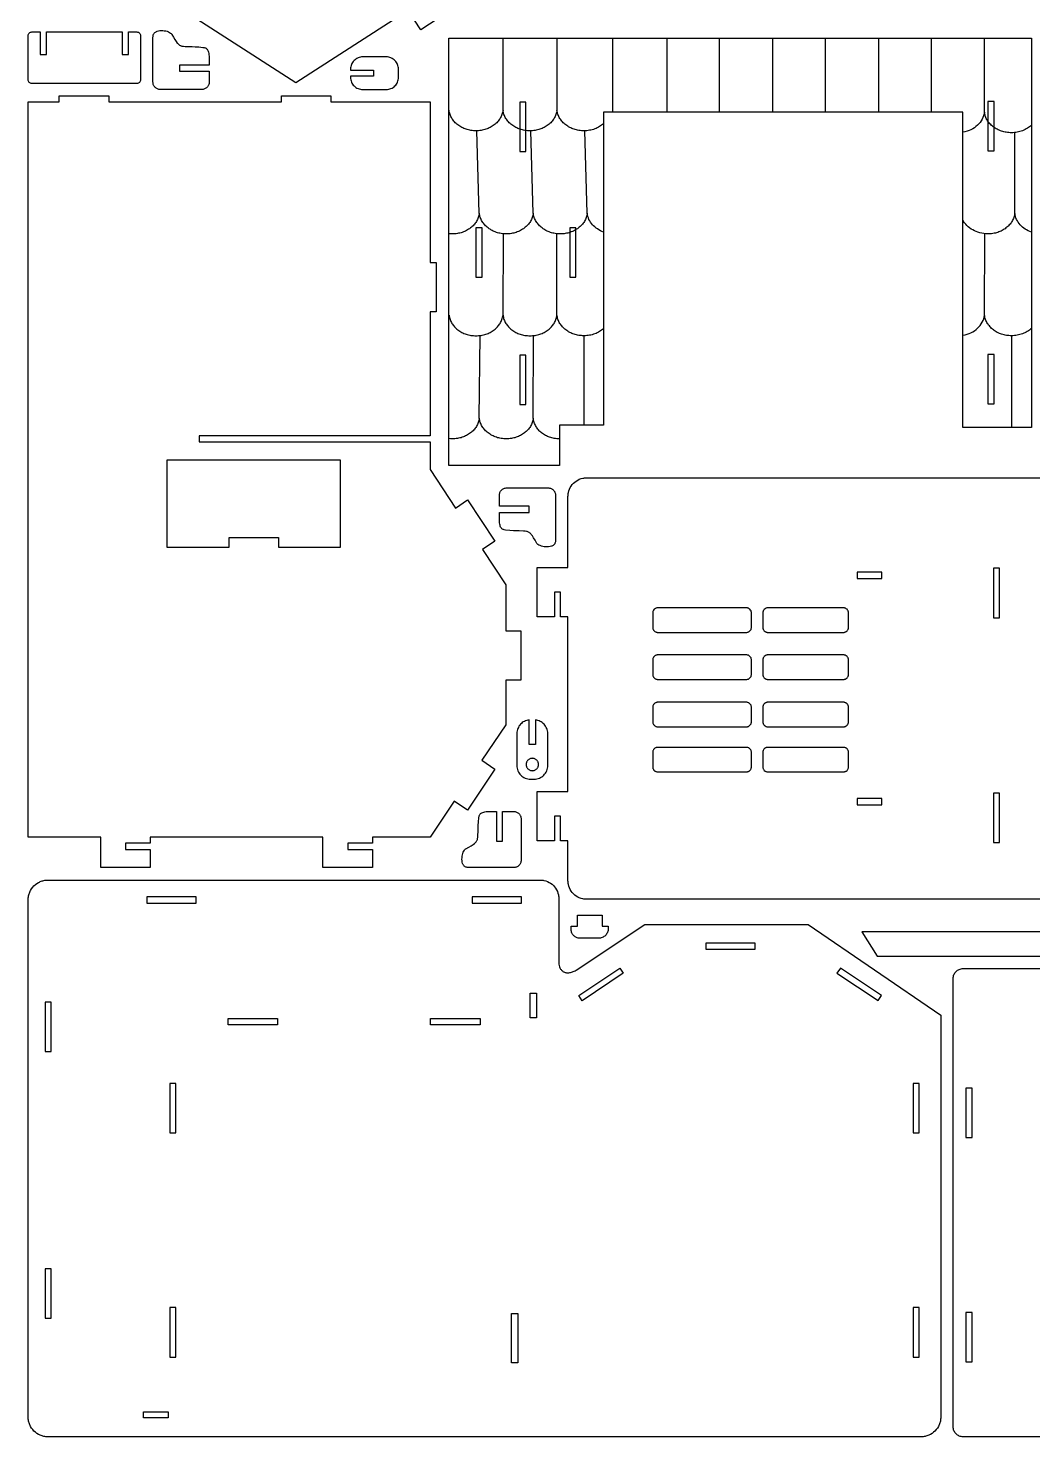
# Model space of a CAD drawing. Extents: x -399 to 499, y -399 to 499.
# Drawn here: x -399.4 to -74, y -398.9 to 57.4 of the extents above; entities that cross this region are included whole.
import ezdxf

# ---------------------------------------------------------------- set-up
doc = ezdxf.new("R2010")
doc.units = 0
doc.layers.add('DEFAULT_LAYER', color=1, linetype='CONTINUOUS')

msp = doc.modelspace()

# ---------------------------------------------------------------- linework, layer by layer
at = {"layer": 'DEFAULT_LAYER'}
for points in [[(-258.81, 65.64), (-272.23, 56.93), (-276.3, 63.21), (-312.68, 39.72), (-360.24, 70.38)], [(-228.13, 54.23), (-228.13, 30.86), (-228.19, 30.5), (-228.26, 30.16), (-228.35, 29.82), (-228.46, 29.48), (-228.58, 29.15), (-228.73, 28.83), (-228.89, 28.52), (-229.06, 28.21), (-229.25, 27.92), (-229.46, 27.63), (-229.68, 27.35), (-229.92, 27.08), (-230.17, 26.82), (-230.43, 26.57), (-230.7, 26.33), (-230.99, 26.1), (-231.29, 25.88), (-231.6, 25.67), (-231.92, 25.48), (-232.25, 25.29), (-232.6, 25.12), (-232.95, 24.97), (-233.31, 24.82), (-233.67, 24.69), (-234.05, 24.58), (-234.44, 24.47), (-234.83, 24.39), (-235.22, 24.31), (-235.63, 24.26), (-236.04, 24.22), (-236.45, 24.19), (-236.87, 24.18), (-237.29, 24.19), (-237.71, 24.22), (-238.12, 24.26), (-238.52, 24.31), (-238.92, 24.39), (-239.31, 24.47), (-239.69, 24.58), (-240.07, 24.69), (-240.44, 24.82), (-240.8, 24.97), (-241.15, 25.12), (-241.49, 25.29), (-241.82, 25.48), (-242.14, 25.67), (-242.45, 25.88), (-242.75, 26.1), (-243.04, 26.33), (-243.32, 26.57), (-243.58, 26.82), (-243.83, 27.08), (-244.06, 27.35), (-244.28, 27.63), (-244.49, 27.92), (-244.68, 28.21), (-244.86, 28.52), (-245.02, 28.83), (-245.16, 29.15), (-245.29, 29.48), (-245.4, 29.82), (-245.49, 30.16), (-245.56, 30.5), (-245.61, 30.86), (-245.67, 30.5), (-245.74, 30.16), (-245.83, 29.82), (-245.94, 29.48), (-246.06, 29.15), (-246.21, 28.83), (-246.37, 28.52), (-246.54, 28.21), (-246.74, 27.92), (-246.94, 27.63), (-247.16, 27.35), (-247.4, 27.08), (-247.65, 26.82), (-247.91, 26.57), (-248.18, 26.33), (-248.47, 26.1), (-248.77, 25.88), (-249.08, 25.67), (-249.4, 25.48), (-249.73, 25.29), (-250.08, 25.12), (-250.43, 24.97), (-250.79, 24.82), (-251.16, 24.69), (-251.53, 24.58), (-251.92, 24.47), (-252.31, 24.39), (-252.71, 24.31), (-253.11, 24.26), (-253.52, 24.22), (-253.93, 24.19), (-254.35, 24.18), (-254.77, 24.19), (-255.19, 24.22), (-255.6, 24.26), (-256, 24.31), (-256.4, 24.39), (-256.79, 24.47), (-257.17, 24.58), (-257.55, 24.69), (-257.92, 24.82), (-258.28, 24.97), (-258.63, 25.12), (-258.97, 25.29), (-259.3, 25.48), (-259.62, 25.67), (-259.94, 25.88), (-260.23, 26.1), (-260.52, 26.33), (-260.8, 26.57), (-261.06, 26.82), (-261.31, 27.08), (-261.54, 27.35), (-261.76, 27.63), (-261.97, 27.92), (-262.16, 28.21), (-262.34, 28.52), (-262.5, 28.83), (-262.64, 29.15), (-262.77, 29.48), (-262.88, 29.82), (-262.97, 30.16), (-263.04, 30.5), (-263.09, 30.86)], [(-245.61, 30.86), (-245.61, 54.23)], [(-210.04, 30.24), (-210.04, 54.23)], [(-192.44, 30.24), (-192.44, 54.23)], [(-175.51, 30.24), (-175.51, 54.23)], [(-158.18, 30.24), (-158.18, 54.23)], [(-141.11, 30.24), (-141.11, 54.23)], [(-123.91, 30.24), (-123.91, 54.23)], [(-106.85, 30.24), (-106.85, 54.23)], [(-89.65, 30.24), (-89.65, 54.23)], [(-213.03, 26.49), (-213.34, 26.23), (-213.66, 25.98), (-214, 25.75), (-214.35, 25.53), (-214.72, 25.32), (-215.09, 25.13), (-215.48, 24.96), (-215.88, 24.8), (-216.29, 24.66), (-216.71, 24.54), (-217.14, 24.43), (-217.57, 24.34), (-218.02, 24.27), (-218.47, 24.22), (-218.93, 24.19), (-219.39, 24.18), (-219.81, 24.19), (-220.23, 24.22), (-220.64, 24.26), (-221.04, 24.31), (-221.44, 24.39), (-221.83, 24.47), (-222.21, 24.58), (-222.59, 24.69), (-222.96, 24.82), (-223.32, 24.97), (-223.67, 25.12), (-224.01, 25.29), (-224.34, 25.48), (-224.66, 25.67), (-224.97, 25.88), (-225.27, 26.1), (-225.56, 26.33), (-225.83, 26.57), (-226.1, 26.82), (-226.35, 27.08), (-226.58, 27.35), (-226.8, 27.63), (-227.01, 27.92), (-227.2, 28.21), (-227.38, 28.52), (-227.54, 28.83), (-227.68, 29.15), (-227.81, 29.48), (-227.91, 29.82), (-228.01, 30.16), (-228.08, 30.5), (-228.13, 30.86)], [(-74.4, 26), (-74.72, 25.73), (-75.04, 25.47), (-75.38, 25.22), (-75.74, 24.99), (-76.11, 24.77), (-76.5, 24.57), (-76.89, 24.39), (-77.3, 24.22), (-77.72, 24.07), (-78.15, 23.94), (-78.59, 23.83), (-79.04, 23.73), (-79.49, 23.66), (-79.96, 23.61), (-80.43, 23.58), (-80.91, 23.56), (-81.33, 23.57), (-81.74, 23.6), (-82.15, 23.64), (-82.56, 23.7), (-82.95, 23.77), (-83.34, 23.86), (-83.73, 23.96), (-84.11, 24.07), (-84.47, 24.2), (-84.83, 24.35), (-85.18, 24.51), (-85.53, 24.68), (-85.86, 24.86), (-86.18, 25.05), (-86.49, 25.26), (-86.79, 25.48), (-87.08, 25.71), (-87.35, 25.95), (-87.61, 26.2), (-87.86, 26.46), (-88.1, 26.73), (-88.32, 27.01), (-88.53, 27.3), (-88.72, 27.6), (-88.89, 27.9), (-89.05, 28.21), (-89.2, 28.53), (-89.32, 28.86), (-89.43, 29.2), (-89.52, 29.54), (-89.59, 29.89), (-89.65, 30.24), (-89.75, 29.63), (-89.91, 29.04), (-90.13, 28.47), (-90.39, 27.92), (-90.71, 27.4), (-91.06, 26.9), (-91.47, 26.43), (-91.91, 25.98), (-92.39, 25.57), (-92.91, 25.19), (-93.46, 24.85), (-94.04, 24.54), (-94.65, 24.27), (-95.29, 24.04), (-95.95, 23.86), (-96.63, 23.71)], [(-253.29, -2.55), (-254.05, 24.19)], [(-235.81, -2.55), (-236.57, 24.19)], [(-213.04, -8.62), (-213.57, -8.41), (-214.07, -8.18), (-214.56, -7.91), (-215.02, -7.62), (-215.46, -7.31), (-215.88, -6.97), (-216.26, -6.61), (-216.62, -6.23), (-216.96, -5.83), (-217.26, -5.41), (-217.52, -4.97), (-217.76, -4.51), (-217.96, -4.04), (-218.12, -3.56), (-218.24, -3.06), (-218.33, -2.55), (-219.09, 24.19)], [(-79.81, -2.55), (-79.82, 23.62)], [(-218.33, -2.55), (-218.38, -2.9), (-218.45, -3.25), (-218.55, -3.59), (-218.65, -3.92), (-218.78, -4.25), (-218.92, -4.57), (-219.08, -4.88), (-219.26, -5.19), (-219.45, -5.49), (-219.66, -5.77), (-219.88, -6.05), (-220.11, -6.32), (-220.36, -6.58), (-220.63, -6.84), (-220.9, -7.08), (-221.19, -7.3), (-221.49, -7.52), (-221.8, -7.73), (-222.12, -7.92), (-222.45, -8.11), (-222.79, -8.28), (-223.14, -8.44), (-223.5, -8.58), (-223.87, -8.71), (-224.25, -8.83), (-224.63, -8.93), (-225.02, -9.02), (-225.42, -9.09), (-225.82, -9.14), (-226.23, -9.19), (-226.65, -9.21), (-227.07, -9.22), (-227.49, -9.21), (-227.9, -9.19), (-228.31, -9.14), (-228.72, -9.09), (-229.11, -9.02), (-229.51, -8.93), (-229.89, -8.83), (-230.27, -8.71), (-230.63, -8.58), (-230.99, -8.44), (-231.35, -8.28), (-231.69, -8.11), (-232.02, -7.92), (-232.34, -7.73), (-232.65, -7.52), (-232.95, -7.3), (-233.24, -7.08), (-233.51, -6.84), (-233.77, -6.58), (-234.02, -6.32), (-234.26, -6.05), (-234.48, -5.77), (-234.69, -5.49), (-234.88, -5.19), (-235.05, -4.88), (-235.21, -4.57), (-235.36, -4.25), (-235.48, -3.92), (-235.59, -3.59), (-235.68, -3.25), (-235.76, -2.9), (-235.81, -2.55), (-235.86, -2.9), (-235.94, -3.25), (-236.03, -3.59), (-236.13, -3.92), (-236.26, -4.25), (-236.4, -4.57), (-236.56, -4.88), (-236.74, -5.19), (-236.93, -5.49), (-237.14, -5.77), (-237.36, -6.05), (-237.59, -6.32), (-237.84, -6.58), (-238.11, -6.84), (-238.38, -7.08), (-238.67, -7.3), (-238.97, -7.52), (-239.28, -7.73), (-239.6, -7.92), (-239.93, -8.11), (-240.27, -8.28), (-240.62, -8.44), (-240.98, -8.58), (-241.35, -8.71), (-241.73, -8.83), (-242.11, -8.93), (-242.5, -9.02), (-242.9, -9.09), (-243.31, -9.14), (-243.72, -9.19), (-244.13, -9.21), (-244.55, -9.22), (-244.97, -9.21), (-245.38, -9.19), (-245.79, -9.14), (-246.2, -9.09), (-246.6, -9.02), (-246.99, -8.93), (-247.37, -8.83), (-247.75, -8.71), (-248.12, -8.58), (-248.48, -8.44), (-248.83, -8.28), (-249.17, -8.11), (-249.5, -7.92), (-249.82, -7.73), (-250.13, -7.52), (-250.43, -7.3), (-250.72, -7.08), (-250.99, -6.84), (-251.26, -6.58), (-251.5, -6.32), (-251.74, -6.05), (-251.96, -5.77), (-252.17, -5.49), (-252.36, -5.19), (-252.53, -4.88), (-252.69, -4.57), (-252.84, -4.25), (-252.96, -3.92), (-253.07, -3.59), (-253.16, -3.25), (-253.24, -2.9), (-253.29, -2.55), (-253.34, -2.9), (-253.42, -3.25), (-253.51, -3.59), (-253.62, -3.92), (-253.74, -4.25), (-253.89, -4.57), (-254.05, -4.88), (-254.22, -5.19), (-254.41, -5.49), (-254.62, -5.77), (-254.84, -6.05), (-255.08, -6.32), (-255.33, -6.58), (-255.59, -6.84), (-255.86, -7.08), (-256.15, -7.3), (-256.45, -7.52), (-256.76, -7.73), (-257.08, -7.92), (-257.41, -8.11), (-257.75, -8.28), (-258.1, -8.44), (-258.46, -8.58), (-258.83, -8.71), (-259.21, -8.83), (-259.59, -8.93), (-259.98, -9.02), (-260.38, -9.09), (-260.79, -9.14), (-261.2, -9.19), (-261.61, -9.21), (-262.03, -9.22), (-262.62, -9.2), (-263.19, -9.15)], [(-74.44, -8.65), (-74.97, -8.44), (-75.49, -8.21), (-75.98, -7.95), (-76.45, -7.66), (-76.9, -7.34), (-77.32, -7.01), (-77.71, -6.65), (-78.08, -6.26), (-78.42, -5.86), (-78.72, -5.43), (-78.99, -4.99), (-79.23, -4.53), (-79.43, -4.06), (-79.6, -3.57), (-79.72, -3.06), (-79.81, -2.55), (-79.86, -2.9), (-79.94, -3.25), (-80.03, -3.59), (-80.13, -3.92), (-80.26, -4.25), (-80.4, -4.57), (-80.56, -4.88), (-80.74, -5.19), (-80.93, -5.49), (-81.14, -5.77), (-81.36, -6.05), (-81.59, -6.32), (-81.84, -6.58), (-82.11, -6.84), (-82.38, -7.08), (-82.67, -7.3), (-82.97, -7.52), (-83.28, -7.73), (-83.6, -7.92), (-83.93, -8.11), (-84.27, -8.28), (-84.62, -8.44), (-84.98, -8.58), (-85.35, -8.71), (-85.73, -8.83), (-86.11, -8.93), (-86.5, -9.02), (-86.9, -9.09), (-87.31, -9.14), (-87.72, -9.19), (-88.13, -9.21), (-88.55, -9.22), (-89.22, -9.2), (-89.88, -9.13), (-90.53, -9.03), (-91.15, -8.89), (-91.76, -8.7), (-92.35, -8.49), (-92.92, -8.23), (-93.46, -7.95), (-93.97, -7.63), (-94.46, -7.29), (-94.91, -6.91), (-95.33, -6.51), (-95.72, -6.08), (-96.07, -5.62), (-96.38, -5.15), (-96.65, -4.65)], [(-263.09, -35.54), (-263.04, -35.9), (-262.97, -36.24), (-262.88, -36.58), (-262.77, -36.92), (-262.64, -37.25), (-262.5, -37.57), (-262.34, -37.88), (-262.16, -38.19), (-261.97, -38.48), (-261.76, -38.77), (-261.54, -39.05), (-261.31, -39.32), (-261.06, -39.58), (-260.8, -39.83), (-260.52, -40.07), (-260.23, -40.3), (-259.94, -40.52), (-259.62, -40.73), (-259.3, -40.92), (-258.97, -41.11), (-258.63, -41.28), (-258.28, -41.43), (-257.92, -41.58), (-257.55, -41.71), (-257.17, -41.82), (-256.79, -41.93), (-256.4, -42.01), (-256, -42.09), (-255.6, -42.14), (-255.19, -42.18), (-254.77, -42.21), (-254.35, -42.22), (-253.93, -42.21), (-253.52, -42.18), (-253.11, -42.14), (-252.71, -42.09), (-252.31, -42.01), (-251.92, -41.93), (-251.53, -41.82), (-251.16, -41.71), (-250.79, -41.58), (-250.43, -41.43), (-250.08, -41.28), (-249.73, -41.11), (-249.4, -40.92), (-249.08, -40.73), (-248.77, -40.52), (-248.47, -40.3), (-248.18, -40.07), (-247.91, -39.83), (-247.65, -39.58), (-247.4, -39.32), (-247.16, -39.05), (-246.94, -38.77), (-246.74, -38.48), (-246.54, -38.19), (-246.37, -37.88), (-246.21, -37.57), (-246.06, -37.25), (-245.94, -36.92), (-245.83, -36.58), (-245.74, -36.24), (-245.67, -35.9), (-245.61, -35.54), (-245.56, -35.9), (-245.49, -36.24), (-245.4, -36.58), (-245.29, -36.92), (-245.16, -37.25), (-245.02, -37.57), (-244.86, -37.88), (-244.68, -38.19), (-244.49, -38.48), (-244.28, -38.77), (-244.06, -39.05), (-243.83, -39.32), (-243.58, -39.58), (-243.32, -39.83), (-243.04, -40.07), (-242.75, -40.3), (-242.45, -40.52), (-242.14, -40.73), (-241.82, -40.92), (-241.49, -41.11), (-241.15, -41.28), (-240.8, -41.43), (-240.44, -41.58), (-240.07, -41.71), (-239.69, -41.82), (-239.31, -41.93), (-238.92, -42.01), (-238.52, -42.09), (-238.12, -42.14), (-237.71, -42.18), (-237.29, -42.21), (-236.87, -42.22), (-236.45, -42.21), (-236.04, -42.18), (-235.63, -42.14), (-235.22, -42.09), (-234.83, -42.01), (-234.44, -41.93), (-234.05, -41.82), (-233.67, -41.71), (-233.31, -41.58), (-232.95, -41.43), (-232.6, -41.28), (-232.25, -41.11), (-231.92, -40.92), (-231.6, -40.73), (-231.29, -40.52), (-230.99, -40.3), (-230.7, -40.07), (-230.43, -39.83), (-230.17, -39.58), (-229.92, -39.32), (-229.68, -39.05), (-229.46, -38.77), (-229.25, -38.48), (-229.06, -38.19), (-228.89, -37.88), (-228.73, -37.57), (-228.58, -37.25), (-228.46, -36.92), (-228.35, -36.58), (-228.26, -36.24), (-228.19, -35.9), (-228.13, -35.54), (-228.14, -9.16)], [(-245.61, -35.54), (-245.47, -9.18)], [(-96.6, -42.07), (-95.92, -41.93), (-95.26, -41.74), (-94.62, -41.51), (-94.01, -41.24), (-93.43, -40.94), (-92.87, -40.59), (-92.36, -40.21), (-91.88, -39.8), (-91.43, -39.36), (-91.03, -38.89), (-90.67, -38.39), (-90.36, -37.86), (-90.09, -37.31), (-89.88, -36.74), (-89.72, -36.15), (-89.61, -35.54), (-89.54, -9.17)], [(-213.03, -39.91), (-213.34, -40.17), (-213.66, -40.42), (-214, -40.65), (-214.35, -40.87), (-214.72, -41.08), (-215.09, -41.27), (-215.48, -41.44), (-215.88, -41.6), (-216.29, -41.74), (-216.71, -41.86), (-217.14, -41.97), (-217.57, -42.06), (-218.02, -42.13), (-218.47, -42.18), (-218.93, -42.21), (-219.39, -42.22), (-219.81, -42.21), (-220.23, -42.18), (-220.64, -42.14), (-221.04, -42.09), (-221.44, -42.01), (-221.83, -41.93), (-222.21, -41.82), (-222.59, -41.71), (-222.96, -41.58), (-223.32, -41.43), (-223.67, -41.28), (-224.01, -41.11), (-224.34, -40.92), (-224.66, -40.73), (-224.97, -40.52), (-225.27, -40.3), (-225.56, -40.07), (-225.83, -39.83), (-226.1, -39.58), (-226.35, -39.32), (-226.58, -39.05), (-226.8, -38.77), (-227.01, -38.48), (-227.2, -38.19), (-227.38, -37.88), (-227.54, -37.57), (-227.68, -37.25), (-227.81, -36.92), (-227.91, -36.58), (-228.01, -36.24), (-228.08, -35.9), (-228.13, -35.54)], [(-74.44, -39.84), (-74.75, -40.11), (-75.08, -40.37), (-75.42, -40.61), (-75.77, -40.83), (-76.14, -41.04), (-76.52, -41.24), (-76.91, -41.42), (-77.32, -41.58), (-77.73, -41.73), (-78.15, -41.85), (-78.59, -41.96), (-79.03, -42.05), (-79.48, -42.12), (-79.94, -42.18), (-80.4, -42.21), (-80.87, -42.22), (-81.29, -42.21), (-81.71, -42.18), (-82.12, -42.14), (-82.52, -42.09), (-82.92, -42.01), (-83.31, -41.93), (-83.69, -41.82), (-84.07, -41.71), (-84.44, -41.58), (-84.8, -41.43), (-85.15, -41.28), (-85.49, -41.11), (-85.82, -40.92), (-86.14, -40.73), (-86.45, -40.52), (-86.75, -40.3), (-87.04, -40.07), (-87.32, -39.83), (-87.58, -39.58), (-87.83, -39.32), (-88.06, -39.05), (-88.28, -38.77), (-88.49, -38.48), (-88.68, -38.19), (-88.86, -37.88), (-89.02, -37.57), (-89.16, -37.25), (-89.29, -36.92), (-89.4, -36.58), (-89.49, -36.24), (-89.56, -35.9), (-89.61, -35.54)], [(-253.29, -68.95), (-253.05, -42.14)], [(-235.81, -68.95), (-235.78, -42.16)], [(-219.39, -42.22), (-219.39, -71.19)], [(-80.87, -42.22), (-80.87, -71.89)], [(-227.36, -75.62), (-227.78, -75.61), (-228.19, -75.58), (-228.59, -75.54), (-228.99, -75.48), (-229.38, -75.41), (-229.77, -75.32), (-230.14, -75.22), (-230.51, -75.11), (-230.87, -74.98), (-231.22, -74.83), (-231.55, -74.68), (-231.88, -74.51), (-232.2, -74.32), (-232.51, -74.13), (-232.81, -73.92), (-233.09, -73.7), (-233.37, -73.47), (-233.63, -73.23), (-233.88, -72.98), (-234.11, -72.72), (-234.34, -72.45), (-234.55, -72.17), (-234.74, -71.88), (-234.92, -71.59), (-235.09, -71.28), (-235.24, -70.97), (-235.38, -70.65), (-235.5, -70.32), (-235.6, -69.99), (-235.69, -69.65), (-235.76, -69.3), (-235.81, -68.95), (-235.86, -69.3), (-235.94, -69.65), (-236.03, -69.99), (-236.13, -70.32), (-236.26, -70.65), (-236.4, -70.97), (-236.56, -71.28), (-236.74, -71.59), (-236.93, -71.89), (-237.14, -72.17), (-237.36, -72.45), (-237.59, -72.72), (-237.84, -72.98), (-238.11, -73.24), (-238.38, -73.48), (-238.67, -73.7), (-238.97, -73.92), (-239.28, -74.13), (-239.6, -74.32), (-239.93, -74.51), (-240.27, -74.68), (-240.62, -74.84), (-240.98, -74.98), (-241.35, -75.11), (-241.73, -75.23), (-242.11, -75.33), (-242.5, -75.42), (-242.9, -75.49), (-243.31, -75.54), (-243.72, -75.59), (-244.13, -75.61), (-244.55, -75.62), (-244.97, -75.61), (-245.38, -75.59), (-245.79, -75.54), (-246.2, -75.49), (-246.6, -75.42), (-246.99, -75.33), (-247.37, -75.23), (-247.75, -75.11), (-248.12, -74.98), (-248.48, -74.84), (-248.83, -74.68), (-249.17, -74.51), (-249.5, -74.32), (-249.82, -74.13), (-250.13, -73.92), (-250.43, -73.7), (-250.72, -73.48), (-250.99, -73.24), (-251.26, -72.98), (-251.5, -72.72), (-251.74, -72.45), (-251.96, -72.17), (-252.17, -71.89), (-252.36, -71.59), (-252.53, -71.28), (-252.69, -70.97), (-252.84, -70.65), (-252.96, -70.32), (-253.07, -69.99), (-253.16, -69.65), (-253.24, -69.3), (-253.29, -68.95), (-253.34, -69.3), (-253.42, -69.65), (-253.51, -69.99), (-253.62, -70.32), (-253.74, -70.65), (-253.89, -70.97), (-254.05, -71.28), (-254.22, -71.59), (-254.41, -71.89), (-254.62, -72.17), (-254.84, -72.45), (-255.08, -72.72), (-255.33, -72.98), (-255.59, -73.24), (-255.86, -73.48), (-256.15, -73.7), (-256.45, -73.92), (-256.76, -74.13), (-257.08, -74.32), (-257.41, -74.51), (-257.75, -74.68), (-258.1, -74.84), (-258.46, -74.98), (-258.83, -75.11), (-259.21, -75.23), (-259.59, -75.33), (-259.98, -75.42), (-260.38, -75.49), (-260.79, -75.54), (-261.2, -75.59), (-261.61, -75.61), (-262.03, -75.62), (-262.62, -75.6), (-263.19, -75.55)], [(47.07, -224.77), (-76.1, -224.77), (-84.74, -224.77), (-86.74, -224.77), (-98.11, -224.77), (-98.11, -224.77), (-218.56, -224.77), (-218.87, -224.76), (-219.17, -224.73), (-219.47, -224.7), (-219.77, -224.64), (-220.34, -224.49), (-220.89, -224.29), (-221.42, -224.04), (-221.91, -223.74), (-222.37, -223.39), (-222.8, -223), (-223.19, -222.58), (-223.53, -222.11), (-223.84, -221.62), (-224.09, -221.1), (-224.29, -220.54), (-224.44, -219.97), (-224.49, -219.68), (-224.53, -219.38), (-224.55, -219.07), (-224.56, -218.77), (-224.56, -205.88), (-226.97, -205.88), (-226.97, -197.88), (-228.97, -197.88), (-228.97, -205.88), (-234.56, -205.88), (-234.56, -189.88), (-224.56, -189.88), (-224.56, -133.25), (-226.97, -133.25), (-226.97, -125.25), (-228.97, -125.25), (-228.97, -133.25), (-234.56, -133.25), (-234.56, -117.25), (-224.56, -117.25), (-224.56, -94.24), (-224.55, -93.93), (-224.53, -93.63), (-224.49, -93.33), (-224.44, -93.03), (-224.29, -92.46), (-224.09, -91.91), (-223.84, -91.39), (-223.53, -90.89), (-223.19, -90.43), (-222.8, -90), (-222.37, -89.61), (-221.91, -89.27), (-221.42, -88.97), (-220.89, -88.71), (-220.34, -88.51), (-219.77, -88.36), (-219.47, -88.31), (-219.17, -88.27), (-218.87, -88.25), (-218.56, -88.24), (47.07, -88.24)], [(148.56, -398.92), (-96.58, -398.92), (-96.9, -398.9), (-97.22, -398.85), (-97.52, -398.77), (-97.82, -398.67), (-98.1, -398.53), (-98.36, -398.37), (-98.61, -398.19), (-98.84, -397.98), (-99.04, -397.75), (-99.23, -397.51), (-99.39, -397.24), (-99.52, -396.96), (-99.63, -396.67), (-99.71, -396.36), (-99.76, -396.05), (-99.78, -395.72), (-99.78, -250.42), (-99.76, -250.1), (-99.71, -249.78), (-99.63, -249.47), (-99.52, -249.18), (-99.39, -248.9), (-99.23, -248.64), (-99.04, -248.39), (-98.84, -248.16), (-98.61, -247.96), (-98.36, -247.77), (-98.1, -247.61), (-97.82, -247.48), (-97.52, -247.37), (-97.22, -247.29), (-96.9, -247.24), (-96.58, -247.22), (15.12, -247.22)]]:
    msp.add_lwpolyline(points, dxfattribs=at)
for points in [[(-364.21, 39.53), (-398.23, 39.53), (-398.47, 39.55), (-398.7, 39.62), (-398.9, 39.74), (-399.08, 39.88), (-399.23, 40.06), (-399.34, 40.26), (-399.41, 40.49), (-399.43, 40.73), (-399.43, 55), (-399.41, 55.24), (-399.34, 55.46), (-399.23, 55.67), (-399.08, 55.85), (-398.9, 55.99), (-398.7, 56.1), (-398.47, 56.17), (-398.23, 56.2), (-395.51, 56.2), (-395.51, 48.91), (-393.51, 48.91), (-393.51, 56.2), (-368.93, 56.2), (-368.93, 48.91), (-366.93, 48.91), (-366.93, 56.2), (-364.21, 56.2), (-363.97, 56.17), (-363.74, 56.1), (-363.54, 55.99), (-363.36, 55.85), (-363.21, 55.67), (-363.1, 55.46), (-363.03, 55.24), (-363.01, 55), (-363.01, 40.73), (-363.03, 40.49), (-363.1, 40.26), (-363.21, 40.06), (-363.36, 39.88), (-363.54, 39.74), (-363.74, 39.62), (-363.97, 39.55), (-364.21, 39.53)], [(-359, 39.95), (-359, 43.59), (-359, 47.23), (-359, 50.87), (-359, 54.51), (-358.99, 54.76), (-358.95, 55), (-358.89, 55.22), (-358.81, 55.45), (-358.73, 55.62), (-358.62, 55.78), (-358.49, 55.93), (-358.35, 56.06), (-358.19, 56.18), (-358.02, 56.29), (-357.84, 56.38), (-357.64, 56.46), (-357.22, 56.58), (-356.77, 56.66), (-356.3, 56.69), (-355.81, 56.67), (-355.33, 56.62), (-354.86, 56.53), (-354.41, 56.41), (-353.99, 56.25), (-353.62, 56.07), (-353.3, 55.86), (-353.16, 55.75), (-353.04, 55.63), (-352.94, 55.51), (-352.86, 55.38), (-352.35, 54.47), (-351.9, 53.71), (-351.51, 53.1), (-351.14, 52.62), (-350.96, 52.42), (-350.78, 52.24), (-350.61, 52.09), (-350.43, 51.97), (-350.24, 51.86), (-350.05, 51.77), (-349.84, 51.7), (-349.63, 51.64), (-349.15, 51.57), (-348.6, 51.53), (-347.22, 51.49), (-346.35, 51.47), (-345.33, 51.43), (-344.16, 51.34), (-342.81, 51.21), (-342.38, 51.14), (-342.18, 51.08), (-341.98, 51.01), (-341.8, 50.91), (-341.63, 50.79), (-341.48, 50.63), (-341.34, 50.44), (-341.21, 50.22), (-341.1, 49.95), (-341, 49.63), (-340.92, 49.27), (-340.86, 48.85), (-340.82, 48.37), (-340.8, 47.83), (-340.8, 47.23), (-340.81, 45.5), (-350.43, 45.5), (-350.43, 43.5), (-340.8, 43.5), (-340.8, 39.95), (-340.81, 39.7), (-340.85, 39.46), (-340.91, 39.23), (-340.99, 39.01), (-341.09, 38.8), (-341.21, 38.61), (-341.35, 38.42), (-341.51, 38.25), (-341.68, 38.1), (-341.86, 37.96), (-342.06, 37.84), (-342.27, 37.74), (-342.49, 37.65), (-342.72, 37.59), (-342.96, 37.56), (-343.2, 37.55), (-346.55, 37.55), (-349.9, 37.55), (-353.25, 37.55), (-356.6, 37.55), (-356.85, 37.56), (-357.09, 37.59), (-357.32, 37.65), (-357.54, 37.73), (-357.75, 37.84), (-357.94, 37.96), (-358.13, 38.1), (-358.3, 38.25), (-358.45, 38.42), (-358.59, 38.61), (-358.71, 38.8), (-358.81, 39.01), (-358.89, 39.23), (-358.95, 39.46), (-358.99, 39.7), (-359, 39.95)], [(-263.16, 54.23), (-74.43, 54.23), (-74.43, -71.89), (-96.65, -71.89), (-96.65, 30.24), (-213.07, 30.24), (-213.07, -71.19), (-227.36, -71.19), (-227.36, -84.24), (-263.16, -84.24), (-263.16, 54.23)], [(-295.01, 44.13), (-295.01, 43.84), (-287.54, 43.84), (-287.54, 41.84), (-295.01, 41.84), (-295.01, 41.55), (-294.99, 41.14), (-294.93, 40.74), (-294.83, 40.36), (-294.7, 39.99), (-294.53, 39.64), (-294.33, 39.31), (-294.1, 39.01), (-293.84, 38.72), (-293.55, 38.46), (-293.24, 38.23), (-292.91, 38.03), (-292.56, 37.86), (-292.2, 37.73), (-291.81, 37.63), (-291.42, 37.57), (-291.01, 37.55), (-283.45, 37.55), (-283.05, 37.57), (-282.65, 37.63), (-282.27, 37.73), (-281.9, 37.86), (-281.55, 38.03), (-281.22, 38.23), (-280.91, 38.46), (-280.63, 38.72), (-280.37, 39.01), (-280.14, 39.31), (-279.94, 39.64), (-279.77, 39.99), (-279.63, 40.36), (-279.54, 40.74), (-279.47, 41.14), (-279.45, 41.55), (-279.45, 44.13), (-279.47, 44.54), (-279.54, 44.93), (-279.63, 45.32), (-279.77, 45.68), (-279.94, 46.03), (-280.14, 46.36), (-280.37, 46.67), (-280.63, 46.95), (-280.91, 47.21), (-281.22, 47.44), (-281.55, 47.64), (-281.9, 47.81), (-282.27, 47.95), (-282.65, 48.05), (-283.05, 48.11), (-283.45, 48.13), (-291.01, 48.13), (-291.42, 48.11), (-291.81, 48.05), (-292.2, 47.95), (-292.56, 47.81), (-292.91, 47.64), (-293.24, 47.44), (-293.55, 47.21), (-293.84, 46.95), (-294.1, 46.67), (-294.33, 46.36), (-294.53, 46.03), (-294.7, 45.68), (-294.83, 45.32), (-294.93, 44.93), (-294.99, 44.54), (-295.01, 44.13)], [(-248.22, -182.58), (-257.07, -195.91), (-261.43, -193.01), (-269.26, -204.61), (-287.93, -204.61), (-287.93, -206.63), (-295.93, -206.63), (-295.93, -208.63), (-287.93, -208.63), (-287.93, -214.53), (-303.93, -214.53), (-303.93, -204.61), (-359.93, -204.61), (-359.93, -206.63), (-367.93, -206.63), (-367.93, -208.63), (-359.93, -208.63), (-359.93, -214.53), (-375.93, -214.53), (-375.93, -204.61), (-399.43, -204.61), (-399.43, 33.52), (-389.35, 33.52), (-389.35, 35.52), (-373.35, 35.52), (-373.35, 33.52), (-317.35, 33.52), (-317.35, 35.52), (-301.35, 35.52), (-301.35, 33.52), (-269.26, 33.52), (-269.26, -18.48), (-267.23, -18.48), (-267.23, -34.48), (-269.26, -34.48), (-269.26, -74.61), (-344.05, -74.61), (-344.05, -76.61), (-269.26, -76.61), (-269.26, -85.54), (-261.05, -98.06), (-257.07, -95.41), (-248.22, -108.75), (-252.28, -111.44), (-244.74, -122.94), (-244.74, -137.76), (-239.79, -137.76), (-239.79, -153.76), (-244.74, -153.76), (-244.74, -168.27), (-252.48, -179.75), (-248.22, -182.58)], [(-240.18, 17.51), (-238.18, 17.51), (-238.18, 33.51), (-240.18, 33.51), (-240.18, 17.51)], [(-88.52, 17.69), (-86.52, 17.69), (-86.52, 33.69), (-88.52, 33.69), (-88.52, 17.69)], [(-254.37, -23.21), (-252.37, -23.21), (-252.37, -7.21), (-254.37, -7.21), (-254.37, -23.21)], [(-223.99, -23.21), (-221.99, -23.21), (-221.99, -7.21), (-223.99, -7.21), (-223.99, -23.21)], [(-240.18, -64.49), (-238.18, -64.49), (-238.18, -48.49), (-240.18, -48.49), (-240.18, -64.49)], [(-88.52, -64.31), (-86.52, -64.31), (-86.52, -48.31), (-88.52, -48.31), (-88.52, -64.31)], [(-354.47, -82.48), (-354.47, -110.7), (-334.34, -110.7), (-334.34, -107.55), (-318.34, -107.55), (-318.34, -110.7), (-298.21, -110.7), (-298.21, -82.48), (-354.47, -82.48)], [(-228.58, -93.89), (-228.58, -97.54), (-228.58, -101.18), (-228.58, -104.82), (-228.58, -108.46), (-228.59, -108.71), (-228.63, -108.94), (-228.69, -109.17), (-228.77, -109.39), (-228.86, -109.57), (-228.97, -109.73), (-229.09, -109.88), (-229.23, -110.01), (-229.39, -110.13), (-229.56, -110.24), (-229.75, -110.33), (-229.94, -110.41), (-230.36, -110.53), (-230.82, -110.61), (-231.29, -110.63), (-231.77, -110.62), (-232.25, -110.57), (-232.72, -110.48), (-233.17, -110.36), (-233.59, -110.2), (-233.96, -110.02), (-234.29, -109.81), (-234.42, -109.7), (-234.54, -109.58), (-234.65, -109.46), (-234.73, -109.33), (-235.24, -108.42), (-235.68, -107.66), (-236.08, -107.05), (-236.45, -106.57), (-236.62, -106.37), (-236.8, -106.19), (-236.98, -106.04), (-237.16, -105.92), (-237.35, -105.81), (-237.54, -105.72), (-237.74, -105.65), (-237.96, -105.59), (-238.43, -105.52), (-238.98, -105.48), (-240.37, -105.44), (-241.24, -105.42), (-242.25, -105.38), (-243.42, -105.29), (-244.77, -105.16), (-245.21, -105.08), (-245.41, -105.03), (-245.6, -104.95), (-245.78, -104.86), (-245.95, -104.73), (-246.11, -104.58), (-246.25, -104.39), (-246.38, -104.17), (-246.49, -103.9), (-246.58, -103.58), (-246.66, -103.22), (-246.72, -102.8), (-246.76, -102.32), (-246.78, -101.78), (-246.78, -101.18), (-246.78, -99.45), (-237.16, -99.45), (-237.16, -97.45), (-246.78, -97.45), (-246.78, -93.89), (-246.77, -93.65), (-246.74, -93.41), (-246.68, -93.18), (-246.6, -92.96), (-246.49, -92.75), (-246.37, -92.55), (-246.23, -92.37), (-246.08, -92.2), (-245.91, -92.04), (-245.72, -91.91), (-245.53, -91.79), (-245.32, -91.68), (-245.1, -91.6), (-244.87, -91.54), (-244.63, -91.51), (-244.38, -91.49), (-241.03, -91.49), (-237.68, -91.49), (-234.33, -91.49), (-230.98, -91.49), (-230.74, -91.51), (-230.5, -91.54), (-230.27, -91.6), (-230.05, -91.68), (-229.84, -91.79), (-229.64, -91.91), (-229.46, -92.04), (-229.29, -92.2), (-229.13, -92.37), (-228.99, -92.56), (-228.87, -92.75), (-228.77, -92.96), (-228.69, -93.18), (-228.63, -93.41), (-228.59, -93.65), (-228.58, -93.89)], [(-84.74, -117.55), (-86.74, -117.55), (-86.74, -133.55), (-84.74, -133.55), (-84.74, -117.55)], [(-130.9, -118.84), (-130.9, -120.84), (-122.9, -120.84), (-122.9, -118.84), (-130.9, -118.84)], [(-166.74, -130.37), (-195.5, -130.37), (-195.66, -130.37), (-195.82, -130.4), (-195.97, -130.44), (-196.12, -130.49), (-196.26, -130.56), (-196.39, -130.64), (-196.63, -130.84), (-196.82, -131.07), (-196.9, -131.21), (-196.97, -131.35), (-197.02, -131.49), (-197.06, -131.65), (-197.09, -131.8), (-197.1, -131.97), (-197.1, -136.7), (-197.09, -136.87), (-197.06, -137.03), (-197.02, -137.18), (-196.97, -137.33), (-196.9, -137.47), (-196.82, -137.6), (-196.63, -137.83), (-196.39, -138.03), (-196.26, -138.11), (-196.12, -138.18), (-195.97, -138.23), (-195.82, -138.27), (-195.66, -138.3), (-195.5, -138.3), (-166.74, -138.3), (-166.57, -138.3), (-166.41, -138.27), (-166.26, -138.23), (-166.11, -138.18), (-165.97, -138.11), (-165.84, -138.03), (-165.61, -137.83), (-165.41, -137.6), (-165.33, -137.47), (-165.26, -137.33), (-165.21, -137.18), (-165.17, -137.03), (-165.14, -136.87), (-165.14, -136.7), (-165.14, -131.97), (-165.14, -131.8), (-165.17, -131.65), (-165.21, -131.49), (-165.26, -131.35), (-165.33, -131.21), (-165.41, -131.07), (-165.61, -130.84), (-165.84, -130.64), (-165.97, -130.56), (-166.11, -130.49), (-166.26, -130.44), (-166.41, -130.4), (-166.57, -130.37), (-166.74, -130.37)], [(-135.3, -130.37), (-159.83, -130.37), (-159.99, -130.37), (-160.15, -130.4), (-160.31, -130.44), (-160.45, -130.49), (-160.59, -130.56), (-160.72, -130.64), (-160.96, -130.84), (-161.16, -131.07), (-161.24, -131.21), (-161.3, -131.35), (-161.36, -131.49), (-161.4, -131.65), (-161.42, -131.8), (-161.43, -131.97), (-161.43, -136.7), (-161.42, -136.87), (-161.4, -137.03), (-161.36, -137.18), (-161.3, -137.33), (-161.24, -137.47), (-161.16, -137.6), (-160.96, -137.83), (-160.72, -138.03), (-160.59, -138.11), (-160.45, -138.18), (-160.31, -138.23), (-160.15, -138.27), (-159.99, -138.3), (-159.83, -138.3), (-135.3, -138.3), (-135.14, -138.3), (-134.98, -138.27), (-134.83, -138.23), (-134.68, -138.18), (-134.54, -138.11), (-134.41, -138.03), (-134.17, -137.83), (-133.98, -137.6), (-133.9, -137.47), (-133.83, -137.33), (-133.77, -137.18), (-133.74, -137.03), (-133.71, -136.87), (-133.7, -136.7), (-133.7, -131.97), (-133.71, -131.8), (-133.74, -131.65), (-133.77, -131.49), (-133.83, -131.35), (-133.9, -131.21), (-133.98, -131.07), (-134.17, -130.84), (-134.41, -130.64), (-134.54, -130.56), (-134.68, -130.49), (-134.83, -130.44), (-134.98, -130.4), (-135.14, -130.37), (-135.3, -130.37)], [(-166.74, -145.61), (-195.5, -145.61), (-195.66, -145.61), (-195.82, -145.64), (-195.97, -145.68), (-196.12, -145.73), (-196.26, -145.8), (-196.39, -145.88), (-196.63, -146.08), (-196.82, -146.31), (-196.9, -146.45), (-196.97, -146.59), (-197.02, -146.73), (-197.06, -146.89), (-197.09, -147.04), (-197.1, -147.21), (-197.1, -151.94), (-197.09, -152.11), (-197.06, -152.27), (-197.02, -152.42), (-196.97, -152.57), (-196.9, -152.71), (-196.82, -152.84), (-196.63, -153.07), (-196.39, -153.27), (-196.26, -153.35), (-196.12, -153.42), (-195.97, -153.47), (-195.82, -153.51), (-195.66, -153.54), (-195.5, -153.54), (-166.74, -153.54), (-166.57, -153.54), (-166.41, -153.51), (-166.26, -153.47), (-166.11, -153.42), (-165.97, -153.35), (-165.84, -153.27), (-165.61, -153.07), (-165.41, -152.84), (-165.33, -152.71), (-165.26, -152.57), (-165.21, -152.42), (-165.17, -152.27), (-165.14, -152.11), (-165.14, -151.94), (-165.14, -147.21), (-165.14, -147.04), (-165.17, -146.89), (-165.21, -146.73), (-165.26, -146.59), (-165.33, -146.45), (-165.41, -146.31), (-165.61, -146.08), (-165.84, -145.88), (-165.97, -145.8), (-166.11, -145.73), (-166.26, -145.68), (-166.41, -145.64), (-166.57, -145.61), (-166.74, -145.61)], [(-135.3, -145.61), (-159.83, -145.61), (-159.99, -145.61), (-160.15, -145.64), (-160.31, -145.68), (-160.45, -145.73), (-160.59, -145.8), (-160.72, -145.88), (-160.96, -146.08), (-161.16, -146.31), (-161.24, -146.45), (-161.3, -146.59), (-161.36, -146.73), (-161.4, -146.89), (-161.42, -147.04), (-161.43, -147.21), (-161.43, -151.94), (-161.42, -152.11), (-161.4, -152.27), (-161.36, -152.42), (-161.3, -152.57), (-161.24, -152.71), (-161.16, -152.84), (-160.96, -153.07), (-160.72, -153.27), (-160.59, -153.35), (-160.45, -153.42), (-160.31, -153.47), (-160.15, -153.51), (-159.99, -153.54), (-159.83, -153.54), (-135.3, -153.54), (-135.14, -153.54), (-134.98, -153.51), (-134.83, -153.47), (-134.68, -153.42), (-134.54, -153.35), (-134.41, -153.27), (-134.17, -153.07), (-133.98, -152.84), (-133.9, -152.71), (-133.83, -152.57), (-133.77, -152.42), (-133.74, -152.27), (-133.71, -152.11), (-133.7, -151.94), (-133.7, -147.21), (-133.71, -147.04), (-133.74, -146.89), (-133.77, -146.73), (-133.83, -146.59), (-133.9, -146.45), (-133.98, -146.31), (-134.17, -146.08), (-134.41, -145.88), (-134.54, -145.8), (-134.68, -145.73), (-134.83, -145.68), (-134.98, -145.64), (-135.14, -145.61), (-135.3, -145.61)], [(-166.74, -160.95), (-195.5, -160.95), (-195.66, -160.96), (-195.82, -160.99), (-195.97, -161.02), (-196.12, -161.08), (-196.26, -161.15), (-196.39, -161.23), (-196.63, -161.42), (-196.82, -161.66), (-196.9, -161.79), (-196.97, -161.93), (-197.02, -162.08), (-197.06, -162.23), (-197.09, -162.39), (-197.1, -162.55), (-197.1, -167.29), (-197.09, -167.45), (-197.06, -167.61), (-197.02, -167.76), (-196.97, -167.91), (-196.9, -168.05), (-196.82, -168.18), (-196.63, -168.42), (-196.39, -168.62), (-196.26, -168.7), (-196.12, -168.76), (-195.97, -168.82), (-195.82, -168.86), (-195.66, -168.88), (-195.5, -168.89), (-166.74, -168.89), (-166.57, -168.88), (-166.41, -168.86), (-166.26, -168.82), (-166.11, -168.76), (-165.97, -168.7), (-165.84, -168.62), (-165.61, -168.42), (-165.41, -168.18), (-165.33, -168.05), (-165.26, -167.91), (-165.21, -167.76), (-165.17, -167.61), (-165.14, -167.45), (-165.14, -167.29), (-165.14, -162.55), (-165.14, -162.39), (-165.17, -162.23), (-165.21, -162.08), (-165.26, -161.93), (-165.33, -161.79), (-165.41, -161.66), (-165.61, -161.42), (-165.84, -161.23), (-165.97, -161.15), (-166.11, -161.08), (-166.26, -161.02), (-166.41, -160.99), (-166.57, -160.96), (-166.74, -160.95)], [(-135.3, -160.95), (-159.83, -160.95), (-159.99, -160.96), (-160.15, -160.99), (-160.31, -161.02), (-160.45, -161.08), (-160.59, -161.15), (-160.72, -161.23), (-160.96, -161.42), (-161.16, -161.66), (-161.24, -161.79), (-161.3, -161.93), (-161.36, -162.08), (-161.4, -162.23), (-161.42, -162.39), (-161.43, -162.55), (-161.43, -167.29), (-161.42, -167.45), (-161.4, -167.61), (-161.36, -167.76), (-161.3, -167.91), (-161.24, -168.05), (-161.16, -168.18), (-160.96, -168.42), (-160.72, -168.62), (-160.59, -168.7), (-160.45, -168.76), (-160.31, -168.82), (-160.15, -168.86), (-159.99, -168.88), (-159.83, -168.89), (-135.3, -168.89), (-135.14, -168.88), (-134.98, -168.86), (-134.83, -168.82), (-134.68, -168.76), (-134.54, -168.7), (-134.41, -168.62), (-134.17, -168.42), (-133.98, -168.18), (-133.9, -168.05), (-133.83, -167.91), (-133.77, -167.76), (-133.74, -167.61), (-133.71, -167.45), (-133.7, -167.29), (-133.7, -162.55), (-133.71, -162.39), (-133.74, -162.23), (-133.77, -162.08), (-133.83, -161.93), (-133.9, -161.79), (-133.98, -161.66), (-134.17, -161.42), (-134.41, -161.23), (-134.54, -161.15), (-134.68, -161.08), (-134.83, -161.02), (-134.98, -160.99), (-135.14, -160.96), (-135.3, -160.95)], [(-236.72, -185.86), (-235.52, -185.86), (-235.07, -185.84), (-234.63, -185.77), (-234.21, -185.66), (-233.81, -185.51), (-233.42, -185.33), (-233.06, -185.11), (-232.72, -184.85), (-232.41, -184.57), (-232.13, -184.25), (-231.87, -183.92), (-231.65, -183.55), (-231.46, -183.17), (-231.32, -182.76), (-231.21, -182.34), (-231.14, -181.91), (-231.12, -181.46), (-231.12, -171.06), (-231.14, -170.64), (-231.2, -170.22), (-231.3, -169.82), (-231.43, -169.44), (-231.6, -169.07), (-231.79, -168.72), (-232.02, -168.39), (-232.28, -168.09), (-232.56, -167.81), (-232.87, -167.55), (-233.2, -167.32), (-233.55, -167.13), (-233.92, -166.96), (-234.3, -166.83), (-234.7, -166.74), (-235.12, -166.68), (-235.12, -174.67), (-237.12, -174.67), (-237.12, -166.68), (-237.53, -166.74), (-237.93, -166.83), (-238.32, -166.96), (-238.69, -167.13), (-239.04, -167.32), (-239.37, -167.55), (-239.67, -167.81), (-239.96, -168.09), (-240.21, -168.39), (-240.44, -168.72), (-240.64, -169.07), (-240.81, -169.44), (-240.94, -169.82), (-241.04, -170.22), (-241.1, -170.64), (-241.12, -171.06), (-241.12, -181.46), (-241.09, -181.91), (-241.03, -182.34), (-240.92, -182.76), (-240.77, -183.17), (-240.58, -183.55), (-240.36, -183.92), (-240.11, -184.25), (-239.83, -184.57), (-239.51, -184.85), (-239.17, -185.11), (-238.81, -185.33), (-238.43, -185.51), (-238.02, -185.66), (-237.6, -185.77), (-237.17, -185.84), (-236.72, -185.86)], [(-166.74, -175.56), (-195.5, -175.56), (-195.66, -175.57), (-195.82, -175.59), (-195.97, -175.63), (-196.12, -175.68), (-196.26, -175.75), (-196.39, -175.83), (-196.63, -176.03), (-196.82, -176.26), (-196.9, -176.4), (-196.97, -176.54), (-197.02, -176.68), (-197.06, -176.84), (-197.09, -176.99), (-197.1, -177.16), (-197.1, -181.9), (-197.09, -182.06), (-197.06, -182.22), (-197.02, -182.37), (-196.97, -182.52), (-196.9, -182.66), (-196.82, -182.79), (-196.63, -183.03), (-196.39, -183.22), (-196.26, -183.3), (-196.12, -183.37), (-195.97, -183.42), (-195.82, -183.46), (-195.66, -183.49), (-195.5, -183.5), (-166.74, -183.5), (-166.57, -183.49), (-166.41, -183.46), (-166.26, -183.42), (-166.11, -183.37), (-165.97, -183.3), (-165.84, -183.22), (-165.61, -183.03), (-165.41, -182.79), (-165.33, -182.66), (-165.26, -182.52), (-165.21, -182.37), (-165.17, -182.22), (-165.14, -182.06), (-165.14, -181.9), (-165.14, -177.16), (-165.14, -176.99), (-165.17, -176.84), (-165.21, -176.68), (-165.26, -176.54), (-165.33, -176.4), (-165.41, -176.26), (-165.61, -176.03), (-165.84, -175.83), (-165.97, -175.75), (-166.11, -175.68), (-166.26, -175.63), (-166.41, -175.59), (-166.57, -175.57), (-166.74, -175.56)], [(-135.3, -175.56), (-159.83, -175.56), (-159.99, -175.57), (-160.15, -175.59), (-160.31, -175.63), (-160.45, -175.68), (-160.59, -175.75), (-160.72, -175.83), (-160.96, -176.03), (-161.16, -176.26), (-161.24, -176.4), (-161.3, -176.54), (-161.36, -176.68), (-161.4, -176.84), (-161.42, -176.99), (-161.43, -177.16), (-161.43, -181.9), (-161.42, -182.06), (-161.4, -182.22), (-161.36, -182.37), (-161.3, -182.52), (-161.24, -182.66), (-161.16, -182.79), (-160.96, -183.03), (-160.72, -183.22), (-160.59, -183.3), (-160.45, -183.37), (-160.31, -183.42), (-160.15, -183.46), (-159.99, -183.49), (-159.83, -183.5), (-135.3, -183.5), (-135.14, -183.49), (-134.98, -183.46), (-134.83, -183.42), (-134.68, -183.37), (-134.54, -183.3), (-134.41, -183.22), (-134.17, -183.03), (-133.98, -182.79), (-133.9, -182.66), (-133.83, -182.52), (-133.77, -182.37), (-133.74, -182.22), (-133.71, -182.06), (-133.7, -181.9), (-133.7, -177.16), (-133.71, -176.99), (-133.74, -176.84), (-133.77, -176.68), (-133.83, -176.54), (-133.9, -176.4), (-133.98, -176.26), (-134.17, -176.03), (-134.41, -175.83), (-134.54, -175.75), (-134.68, -175.68), (-134.83, -175.63), (-134.98, -175.59), (-135.14, -175.57), (-135.3, -175.56)], [(-236.12, -179.11), (-236.32, -179.12), (-236.51, -179.15), (-236.7, -179.2), (-236.88, -179.26), (-237.06, -179.35), (-237.23, -179.45), (-237.39, -179.56), (-237.53, -179.7), (-237.66, -179.84), (-237.78, -180), (-237.88, -180.17), (-237.97, -180.35), (-238.03, -180.53), (-238.08, -180.72), (-238.11, -180.91), (-238.12, -181.11), (-238.11, -181.31), (-238.08, -181.5), (-238.03, -181.69), (-237.97, -181.88), (-237.88, -182.05), (-237.78, -182.22), (-237.66, -182.38), (-237.53, -182.52), (-237.39, -182.66), (-237.23, -182.77), (-237.06, -182.88), (-236.88, -182.96), (-236.7, -183.02), (-236.51, -183.07), (-236.32, -183.1), (-236.12, -183.11), (-235.92, -183.1), (-235.73, -183.07), (-235.54, -183.02), (-235.35, -182.96), (-235.18, -182.88), (-235.01, -182.77), (-234.85, -182.66), (-234.7, -182.52), (-234.57, -182.38), (-234.45, -182.22), (-234.35, -182.05), (-234.27, -181.88), (-234.2, -181.69), (-234.16, -181.5), (-234.13, -181.31), (-234.12, -181.11), (-234.13, -180.91), (-234.16, -180.72), (-234.2, -180.53), (-234.27, -180.35), (-234.35, -180.17), (-234.45, -180), (-234.57, -179.84), (-234.7, -179.7), (-234.85, -179.56), (-235.01, -179.45), (-235.18, -179.35), (-235.35, -179.26), (-235.54, -179.2), (-235.73, -179.15), (-235.92, -179.12), (-236.12, -179.11)], [(-84.74, -190.35), (-86.74, -190.35), (-86.74, -206.35), (-84.74, -206.35), (-84.74, -190.35)], [(-130.9, -192.17), (-130.9, -194.17), (-122.9, -194.17), (-122.9, -192.17), (-130.9, -192.17)], [(-242.16, -214.53), (-245.81, -214.53), (-249.45, -214.53), (-253.09, -214.53), (-256.73, -214.53), (-256.98, -214.51), (-257.21, -214.48), (-257.44, -214.42), (-257.66, -214.34), (-257.84, -214.25), (-258, -214.14), (-258.15, -214.02), (-258.28, -213.87), (-258.4, -213.72), (-258.51, -213.54), (-258.6, -213.36), (-258.68, -213.16), (-258.8, -212.74), (-258.88, -212.29), (-258.9, -211.82), (-258.89, -211.33), (-258.84, -210.85), (-258.75, -210.38), (-258.63, -209.93), (-258.47, -209.52), (-258.29, -209.14), (-258.08, -208.82), (-257.97, -208.68), (-257.85, -208.56), (-257.73, -208.46), (-257.6, -208.38), (-256.69, -207.87), (-255.93, -207.42), (-255.32, -207.03), (-254.84, -206.66), (-254.64, -206.48), (-254.46, -206.31), (-254.31, -206.13), (-254.19, -205.95), (-254.08, -205.76), (-253.99, -205.57), (-253.92, -205.36), (-253.86, -205.15), (-253.79, -204.67), (-253.74, -204.13), (-253.71, -202.74), (-253.69, -201.87), (-253.65, -200.86), (-253.56, -199.68), (-253.43, -198.34), (-253.35, -197.9), (-253.3, -197.7), (-253.22, -197.5), (-253.13, -197.32), (-253, -197.15), (-252.85, -197), (-252.66, -196.86), (-252.44, -196.73), (-252.17, -196.62), (-251.85, -196.52), (-251.49, -196.44), (-251.07, -196.38), (-250.59, -196.34), (-250.05, -196.32), (-249.45, -196.32), (-247.72, -196.33), (-247.72, -205.95), (-245.72, -205.95), (-245.72, -196.32), (-242.16, -196.32), (-241.92, -196.33), (-241.68, -196.37), (-241.45, -196.43), (-241.23, -196.51), (-241.02, -196.61), (-240.82, -196.73), (-240.64, -196.87), (-240.47, -197.03), (-240.31, -197.2), (-240.18, -197.38), (-240.06, -197.58), (-239.95, -197.79), (-239.87, -198.01), (-239.81, -198.24), (-239.78, -198.48), (-239.76, -198.72), (-239.76, -202.07), (-239.76, -205.42), (-239.76, -208.77), (-239.76, -212.13), (-239.78, -212.37), (-239.81, -212.61), (-239.87, -212.84), (-239.95, -213.06), (-240.05, -213.27), (-240.18, -213.46), (-240.31, -213.65), (-240.47, -213.82), (-240.64, -213.98), (-240.83, -214.11), (-241.02, -214.23), (-241.23, -214.34), (-241.45, -214.42), (-241.68, -214.48), (-241.92, -214.51), (-242.16, -214.53)], [(-199.67, -232.94), (-146.75, -232.94), (-103.8, -262.33), (-103.8, -274.21), (-103.8, -297.67), (-103.8, -392.54), (-103.81, -392.87), (-103.84, -393.19), (-103.88, -393.51), (-103.93, -393.82), (-104.01, -394.13), (-104.09, -394.43), (-104.19, -394.73), (-104.31, -395.02), (-104.44, -395.3), (-104.58, -395.57), (-104.9, -396.1), (-105.27, -396.59), (-105.68, -397.05), (-106.13, -397.46), (-106.62, -397.83), (-107.15, -398.15), (-107.42, -398.29), (-107.71, -398.42), (-108, -398.53), (-108.29, -398.63), (-108.59, -398.72), (-108.9, -398.79), (-109.21, -398.85), (-109.53, -398.89), (-109.86, -398.91), (-110.18, -398.92), (-393.05, -398.92), (-393.38, -398.91), (-393.7, -398.89), (-394.02, -398.85), (-394.34, -398.79), (-394.64, -398.72), (-394.95, -398.63), (-395.24, -398.53), (-395.53, -398.42), (-395.81, -398.29), (-396.09, -398.15), (-396.61, -397.83), (-397.11, -397.46), (-397.56, -397.05), (-397.97, -396.59), (-398.34, -396.1), (-398.66, -395.57), (-398.8, -395.3), (-398.93, -395.02), (-399.04, -394.73), (-399.14, -394.43), (-399.23, -394.13), (-399.3, -393.82), (-399.36, -393.51), (-399.4, -393.19), (-399.42, -392.87), (-399.43, -392.54), (-399.43, -224.94), (-399.42, -224.61), (-399.4, -224.29), (-399.36, -223.97), (-399.3, -223.66), (-399.23, -223.35), (-399.14, -223.05), (-399.04, -222.75), (-398.93, -222.46), (-398.8, -222.18), (-398.66, -221.9), (-398.34, -221.38), (-397.97, -220.89), (-397.56, -220.43), (-397.11, -220.02), (-396.61, -219.65), (-396.09, -219.33), (-395.81, -219.19), (-395.53, -219.06), (-395.24, -218.95), (-394.95, -218.85), (-394.64, -218.76), (-394.34, -218.69), (-394.02, -218.63), (-393.7, -218.59), (-393.38, -218.57), (-393.05, -218.56), (-257.7, -218.56), (-242.18, -218.56), (-233.54, -218.56), (-233.23, -218.57), (-232.93, -218.59), (-232.63, -218.63), (-232.34, -218.68), (-231.76, -218.83), (-231.21, -219.03), (-230.69, -219.29), (-230.19, -219.59), (-229.73, -219.93), (-229.3, -220.32), (-228.92, -220.75), (-228.57, -221.21), (-228.27, -221.71), (-228.01, -222.23), (-227.81, -222.78), (-227.66, -223.35), (-227.61, -223.65), (-227.57, -223.95), (-227.55, -224.25), (-227.54, -224.56), (-227.54, -232.94), (-227.54, -245.28), (-227.52, -245.75), (-227.44, -246.21), (-227.32, -246.63), (-227.16, -247.03), (-226.94, -247.39), (-226.82, -247.56), (-226.69, -247.72), (-226.54, -247.86), (-226.39, -248), (-226.22, -248.12), (-226.04, -248.23), (-225.86, -248.32), (-225.66, -248.4), (-225.45, -248.47), (-225.23, -248.52), (-225.01, -248.56), (-224.77, -248.58), (-224.52, -248.58), (-224.27, -248.57), (-224, -248.54), (-223.73, -248.48), (-223.45, -248.41), (-223.15, -248.32), (-222.85, -248.21), (-222.54, -248.08), (-222.22, -247.93), (-221.9, -247.75), (-199.67, -232.94)], [(-360.98, -225.99), (-344.98, -225.99), (-344.98, -223.99), (-360.98, -223.99), (-360.98, -225.99)], [(-255.61, -225.99), (-239.61, -225.99), (-239.61, -223.99), (-255.61, -223.99), (-255.61, -225.99)], [(-211.51, -234.22), (-211.52, -234.54), (-211.57, -234.86), (-211.65, -235.16), (-211.76, -235.46), (-211.9, -235.74), (-212.06, -236), (-212.24, -236.25), (-212.45, -236.48), (-212.67, -236.68), (-212.92, -236.87), (-213.19, -237.03), (-213.46, -237.16), (-213.76, -237.27), (-214.06, -237.35), (-214.38, -237.4), (-214.71, -237.41), (-220.71, -237.41), (-220.99, -237.4), (-221.27, -237.36), (-221.54, -237.29), (-221.79, -237.19), (-222.04, -237.08), (-222.27, -236.94), (-222.49, -236.77), (-222.68, -236.59), (-222.87, -236.39), (-223.03, -236.18), (-223.17, -235.95), (-223.29, -235.7), (-223.38, -235.45), (-223.45, -235.18), (-223.49, -234.9), (-223.51, -234.61), (-223.51, -233.5), (-221.51, -233.5), (-221.51, -229.92), (-213.51, -229.92), (-213.51, -233.5), (-211.51, -233.5), (-211.51, -234.22)], [(-10.53, -235.36), (-129.41, -235.36), (-124.35, -243.19), (-5.46, -243.19), (-10.53, -235.36)], [(-179.93, -240.97), (-163.93, -240.97), (-163.93, -238.97), (-179.93, -238.97), (-179.93, -240.97)], [(-221.08, -255.97), (-207.77, -247.09), (-206.66, -248.76), (-219.97, -257.64), (-221.08, -255.97)], [(-137.43, -248.71), (-124.12, -257.59), (-123.01, -255.93), (-136.32, -247.05), (-137.43, -248.71)], [(-236.8, -263.22), (-236.8, -255.22), (-234.8, -255.22), (-234.8, -263.22), (-236.8, -263.22)], [(-391.96, -258.11), (-393.96, -258.11), (-393.96, -274.11), (-391.96, -274.11), (-391.96, -258.11)], [(-334.66, -265.41), (-334.66, -263.41), (-318.66, -263.41), (-318.66, -265.41), (-334.66, -265.41)], [(-269.06, -265.41), (-269.06, -263.41), (-253.06, -263.41), (-253.06, -265.41), (-269.06, -265.41)], [(-353.57, -300.44), (-351.57, -300.44), (-351.57, -284.44), (-353.57, -284.44), (-353.57, -300.44)], [(-112.77, -300.44), (-110.77, -300.44), (-110.77, -284.44), (-112.77, -284.44), (-112.77, -300.44)], [(-95.64, -301.98), (-93.64, -301.98), (-93.64, -285.98), (-95.64, -285.98), (-95.64, -301.98)], [(-391.96, -344.51), (-393.96, -344.51), (-393.96, -360.51), (-391.96, -360.51), (-391.96, -344.51)], [(-353.57, -373.06), (-351.57, -373.06), (-351.57, -357.06), (-353.57, -357.06), (-353.57, -373.06)], [(-242.85, -374.99), (-242.85, -358.99), (-240.85, -358.99), (-240.85, -374.99), (-242.85, -374.99)], [(-112.77, -373.06), (-110.77, -373.06), (-110.77, -357.06), (-112.77, -357.06), (-112.77, -373.06)], [(-95.64, -374.6), (-93.64, -374.6), (-93.64, -358.6), (-95.64, -358.6), (-95.64, -374.6)], [(-362.11, -390.77), (-354.11, -390.77), (-354.11, -392.77), (-362.11, -392.77), (-362.11, -390.77)]]:
    msp.add_lwpolyline(points, close=True, dxfattribs=at)

doc.saveas('drawing.dxf')
